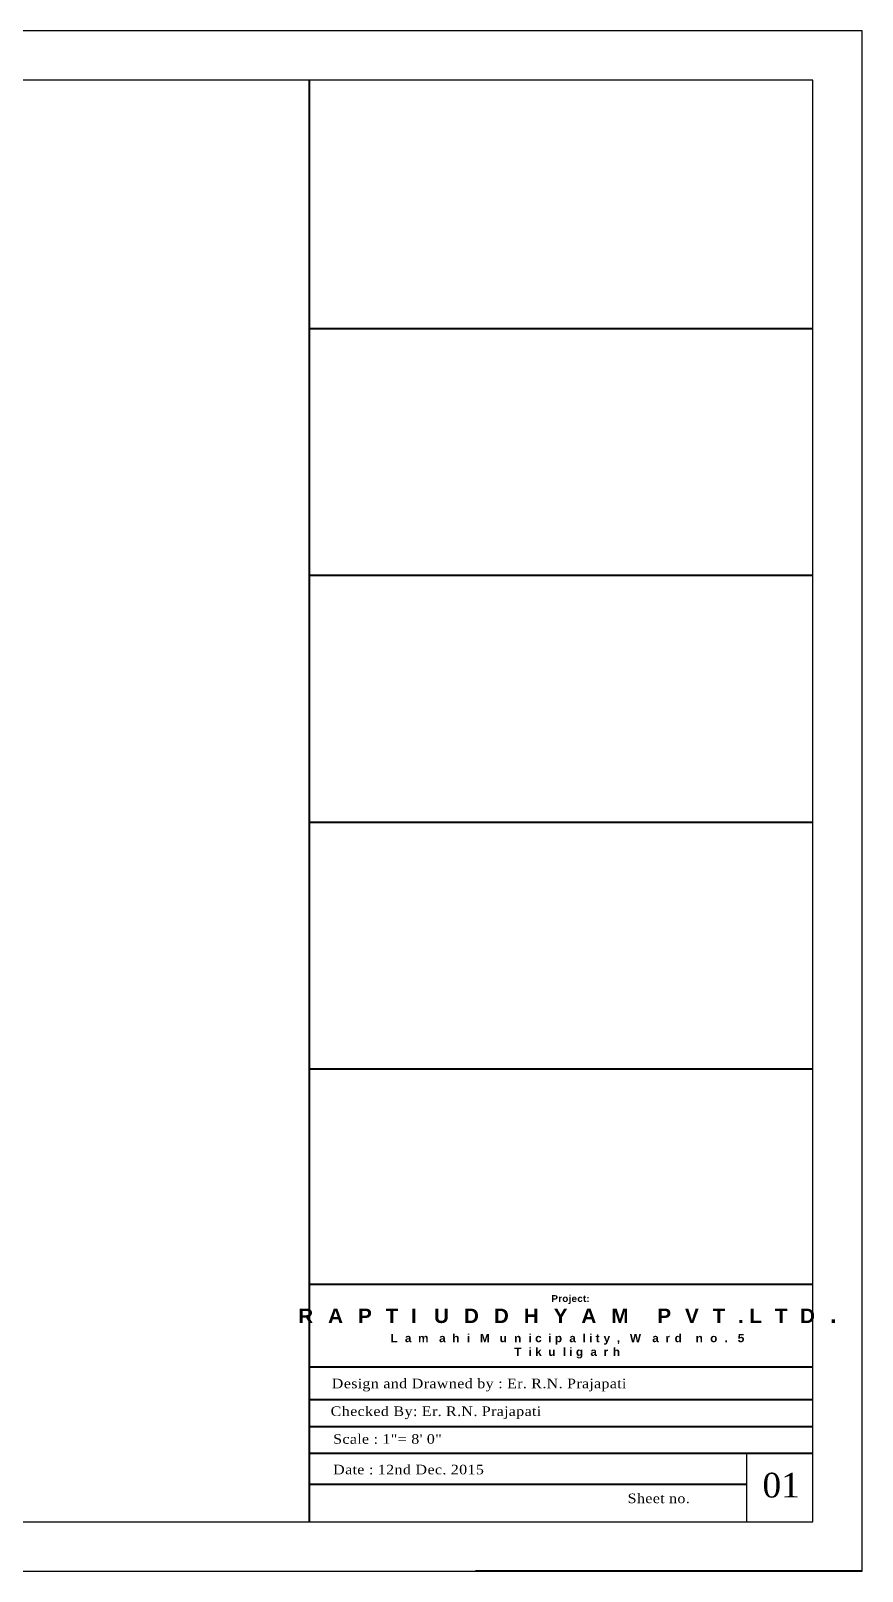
# Model space of a CAD drawing. Extents: x -2338379 to 930990, y -818978 to 106940.
# Drawn here: x 363527 to 364739, y -199437 to -197191 of the extents above; entities that cross this region are included whole.
import ezdxf

# ---------------------------------------------------------------- set-up
doc = ezdxf.new("R2010")
doc.units = 0
doc.header["$MEASUREMENT"] = 0
doc.layers.get('0').update_dxf_attribs({"linetype": 'CONTINUOUS', "lineweight": 30})
doc.layers.add('Text (Data)', color=1, linetype='CONTINUOUS', lineweight=13)
doc.styles.get("Standard").update_dxf_attribs({"font": 'times.ttf', "height": 6})

msp = doc.modelspace()

# ---------------------------------------------------------------- linework, layer by layer
at = {"lineweight": 40}
msp.add_line((363932.49, -197262.64), (363932.49, -199365.04), dxfattribs=at)
msp.add_line((364570.64, -199265.24), (364570.64, -199365.04))
at = {"color": 3}
for points in [[(364739.12, -199437.04), (364739.12, -197190.64), (361561.52, -197190.64), (361561.52, -199437.04)], [(364667.12, -199365.04), (364667.12, -197262.64), (361633.52, -197262.64), (361633.52, -199365.04)]]:
    msp.add_lwpolyline(points, close=True, dxfattribs=at)
at = {"lineweight": 40}
for points in [[(364667.12, -197625.04), (363932.49, -197625.04)], [(364667.12, -197985.04), (363932.49, -197985.04)], [(364667.12, -198345.04), (363932.49, -198345.04)], [(364667.12, -198705.04), (363932.49, -198705.04)], [(364667.12, -199018.98), (363932.49, -199018.98)], [(364667.12, -199139.5), (363932.49, -199139.5)], [(364667.12, -199187.23), (363932.49, -199187.23)], [(364667.12, -199226.54), (363932.49, -199226.54)], [(364667.12, -199265.24), (363932.49, -199265.24)], [(364570.64, -199310.63), (363932.49, -199310.63)], [(364739.12, -199437.04), (364175.07, -199437.04)]]:
    msp.add_lwpolyline(points, dxfattribs=at)

# ---------------------------------------------------------------- texts
for s, insert, char_height, width, attachment_point in [('\\pi-24,l24,t24;{\\fArial Black|b1|i0|c0|p34;\\W0.9;\\T1.05;Project:\\P\\H2.1x;\\T2;RAPTI UDDHYAM PVT.LTD\\H1.143x;.\\H0.5208x;\\O\\P\\H0.9599x;\\oLamahi Municipality, Ward no. 5\\PTikuligarh}', (364313.97, -199034.43), 10, 762.9723, 2), ('\\pi-42,l42,t42;{\\W1.1;\\T1.05;Design and Drawned by : Er. R.N. Prajapati}', (363965.52, -199156.3), 14, 478.4843, 1), ('\\pi-42,l42,t42;{\\W1.1;\\T1.05;Checked By: Er. R.N. Prajapati}', (363963.97, -199196.75), 14, 478.4843, 1), ('\\pi-42,l42,t42;{\\W1.1;\\T1.05;Scale : 1"= 8\' 0"}', (363967.58, -199237.22), 14, 478.4843, 1), ('\\pi-42,l42,t42;{\\W1.1;\\T1.05;Date : 12nd Dec. 2015}', (363967.58, -199281.81), 14, 478.4843, 1), ('\\pi-42,l42,t42;{\\W1.1;\\T1.05;Sheet no.}', (364397.09, -199323.84), 14, 478.4843, 1)]:
    msp.add_mtext(s, dxfattribs=dict(insert=insert, char_height=char_height, width=width, attachment_point=attachment_point))
at = {"layer": 'Text (Data)', "lineweight": 80, "insert": (364593.75, -199293.56), "char_height": 36, "width": 54.6723, "attachment_point": 1}
msp.add_mtext('01', dxfattribs=at)

doc.saveas('drawing.dxf')
